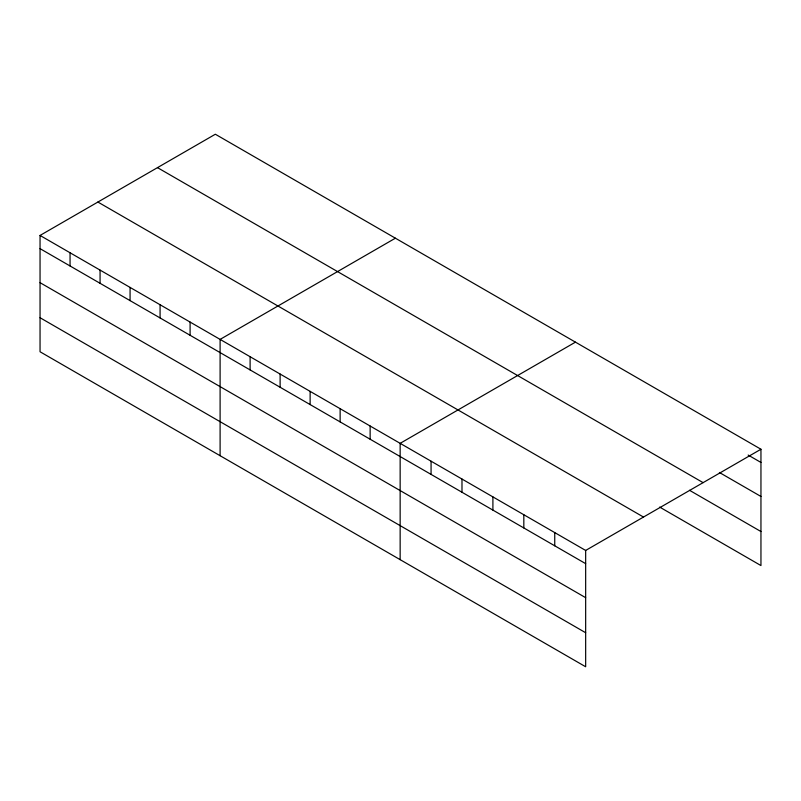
<?xml version="1.0" encoding="UTF-8"?>
<svg xmlns="http://www.w3.org/2000/svg" width="801" height="801" viewBox="0 0 801 801"><rect width="100%" height="100%" fill="white"/><g stroke="black" fill="none" stroke-linecap="round" stroke-linejoin="round"><path stroke-width="1.2" d="M40.05 235.444L585.661 550.447L585.661 666.762L40.05 351.759L40.05 235.444L215.339 134.238L760.95 449.241L760.95 565.556L659.664 507.083M395.394 238.187L220.105 339.394L220.105 455.709M575.438 342.147L400.15 443.343L400.15 559.659M585.661 550.447L760.95 449.241M748.154 455.058L760.95 462.447M719.368 472.47L760.95 496.47M157.497 167.639L703.108 482.643M689.521 490.292L760.95 531.534M97.892 202.042L643.503 517.056M40.05 248.65L585.661 563.654M40.05 282.673L585.661 597.676M40.05 317.727L585.661 632.73M554.743 532.595L554.743 545.801M523.824 514.743L523.824 527.949M492.905 496.9L492.905 510.097M461.987 479.048L461.987 492.245M431.068 461.196L431.068 474.402M370.142 426.022L370.142 439.228M340.135 408.7L340.135 421.897M310.127 391.369L310.127 404.575M280.12 374.047L280.12 387.243M250.112 356.715L250.112 369.922M190.097 322.072L190.097 335.269M160.08 304.74L160.08 317.947M130.072 287.419L130.072 300.625M100.065 270.097L100.065 283.294M70.057 252.766L70.057 265.972"/></g></svg>
